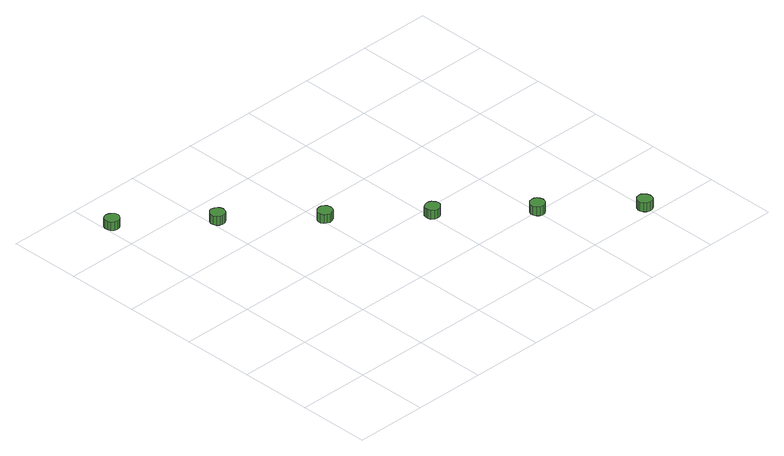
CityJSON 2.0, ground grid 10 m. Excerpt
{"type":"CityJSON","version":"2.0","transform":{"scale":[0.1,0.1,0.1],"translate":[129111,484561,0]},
"CityObjects":{
"tree1":{"type":"SolitaryVegetationObject","attributes":{"function":"something"},"geometry":[{"type":"MultiSurface","lod":"1","boundaries":[[[0,1,2,3,4,5,6,7,8,9,10,11,12,13,14]],[[15,16,17,18,19,20,21,22,23,24,25,26,27,28,29]],[[0,29,28,1]],[[1,28,27,2]],[[2,27,26,3]],[[3,26,25,4]],[[4,25,24,5]],[[5,24,23,6]],[[6,23,22,7]],[[7,22,21,8]],[[8,21,20,9]],[[9,20,19,10]],[[10,19,18,11]],[[11,18,17,12]],[[12,17,16,13]],[[13,16,15,14]],[[14,15,29,0]]]}]},
"tree2":{"type":"SolitaryVegetationObject","attributes":{"function":"something"},"geometry":[{"type":"MultiSurface","lod":"1","boundaries":[[[30,31,32,33,34,35,36,37,38,39,40,41,42,43,44]],[[45,46,47,48,49,50,51,52,53,54,55,56,57,58,59]],[[30,59,58,31]],[[31,58,57,32]],[[32,57,56,33]],[[33,56,55,34]],[[34,55,54,35]],[[35,54,53,36]],[[36,53,52,37]],[[37,52,51,38]],[[38,51,50,39]],[[39,50,49,40]],[[40,49,48,41]],[[41,48,47,42]],[[42,47,46,43]],[[43,46,45,44]],[[44,45,59,30]]]}]},
"tree3":{"type":"SolitaryVegetationObject","attributes":{"function":"something"},"geometry":[{"type":"MultiSurface","lod":"1","boundaries":[[[60,61,62,63,64,65,66,67,68,69,70,71,72,73,74]],[[75,76,77,78,79,80,81,82,83,84,85,86,87,88,89]],[[60,89,88,61]],[[61,88,87,62]],[[62,87,86,63]],[[63,86,85,64]],[[64,85,84,65]],[[65,84,83,66]],[[66,83,82,67]],[[67,82,81,68]],[[68,81,80,69]],[[69,80,79,70]],[[70,79,78,71]],[[71,78,77,72]],[[72,77,76,73]],[[73,76,75,74]],[[74,75,89,60]]]}]},
"tree4":{"type":"SolitaryVegetationObject","attributes":{"function":"something"},"geometry":[{"type":"MultiSurface","lod":"1","boundaries":[[[90,91,92,93,94,95,96,97,98,99,100,101,102,103,104]],[[105,106,107,108,109,110,111,112,113,114,115,116,117,118,119]],[[90,119,118,91]],[[91,118,117,92]],[[92,117,116,93]],[[93,116,115,94]],[[94,115,114,95]],[[95,114,113,96]],[[96,113,112,97]],[[97,112,111,98]],[[98,111,110,99]],[[99,110,109,100]],[[100,109,108,101]],[[101,108,107,102]],[[102,107,106,103]],[[103,106,105,104]],[[104,105,119,90]]]}]},
"tree5":{"type":"SolitaryVegetationObject","attributes":{"function":"something"},"geometry":[{"type":"MultiSurface","lod":"1","boundaries":[[[120,121,122,123,124,125,126,127,128,129,130,131,132,133,134]],[[135,136,137,138,139,140,141,142,143,144,145,146,147,148,149]],[[120,149,148,121]],[[121,148,147,122]],[[122,147,146,123]],[[123,146,145,124]],[[124,145,144,125]],[[125,144,143,126]],[[126,143,142,127]],[[127,142,141,128]],[[128,141,140,129]],[[129,140,139,130]],[[130,139,138,131]],[[131,138,137,132]],[[132,137,136,133]],[[133,136,135,134]],[[134,135,149,120]]]}]},
"tree6":{"type":"SolitaryVegetationObject","attributes":{"function":"something"},"geometry":[{"type":"MultiSurface","lod":"1","boundaries":[[[150,151,152,153,154,155,156,157,158,159,160,161,162,163,164]],[[165,166,167,168,169,170,171,172,173,174,175,176,177,178,179]],[[150,179,178,151]],[[151,178,177,152]],[[152,177,176,153]],[[153,176,175,154]],[[154,175,174,155]],[[155,174,173,156]],[[156,173,172,157]],[[157,172,171,158]],[[158,171,170,159]],[[159,170,169,160]],[[160,169,168,161]],[[161,168,167,162]],[[162,167,166,163]],[[163,166,165,164]],[[164,165,179,150]]]}]}
},
"vertices":[
[21,445,16],[20,449,16],[17,452,16],[14,454,16],[10,455,16],[6,454,16],[2,451,16],[1,447,16],[1,443,16],[2,439,16],[6,436,16],[10,435,16],[14,435,16],[17,437,16],[20,441,16],[20,441,4],[17,437,4],[14,435,4],[10,435,4],[6,436,4],[2,439,4],[1,443,4],[1,447,4],[2,451,4],[6,454,4],[10,455,4],[14,454,4],[17,452,4],[20,449,4],[21,445,4],
[119,361,18],[118,365,18],[116,368,18],[112,370,18],[108,371,18],[104,370,18],[101,367,18],[99,363,18],[99,359,18],[101,355,18],[104,352,18],[108,351,18],[112,351,18],[116,353,18],[118,357,18],[118,357,5],[116,353,5],[112,351,5],[108,351,5],[104,352,5],[101,355,5],[99,359,5],[99,363,5],[101,367,5],[104,370,5],[108,371,5],[112,370,5],[116,368,5],[118,365,5],[119,361,5],
[216,272,17],[215,277,17],[213,280,17],[209,282,17],[205,282,17],[201,281,17],[198,278,17],[196,275,17],[196,270,17],[198,266,17],[201,264,17],[205,262,17],[209,263,17],[213,265,17],[215,268,17],[215,268,4],[213,265,4],[209,263,4],[205,262,4],[201,264,4],[198,266,4],[196,270,4],[196,275,4],[198,278,4],[201,281,4],[205,282,4],[209,282,4],[213,280,4],[215,277,4],[216,272,4],
[316,186,17],[315,190,17],[312,194,17],[309,196,17],[305,196,17],[301,195,17],[297,192,17],[296,188,17],[296,184,17],[297,180,17],[301,177,17],[305,176,17],[309,177,17],[312,179,17],[315,182,17],[315,182,4],[312,179,4],[309,177,4],[305,176,4],[301,177,4],[297,180,4],[296,184,4],[296,188,4],[297,192,4],[301,195,4],[305,196,4],[309,196,4],[312,194,4],[315,190,4],[316,186,4],
[412,101,17],[411,105,17],[409,109,17],[405,111,17],[401,111,17],[397,110,17],[394,107,17],[392,103,17],[392,99,17],[394,95,17],[397,92,17],[401,91,17],[405,91,17],[409,94,17],[411,97,17],[411,97,4],[409,94,4],[405,91,4],[401,91,4],[397,92,4],[394,95,4],[392,99,4],[392,103,4],[394,107,4],[397,110,4],[401,111,4],[405,111,4],[409,109,4],[411,105,4],[412,101,4],
[511,15,17],[510,19,17],[508,22,17],[504,25,17],[500,25,17],[496,24,17],[493,21,17],[491,17,17],[491,13,17],[493,9,17],[496,6,17],[500,5,17],[504,5,17],[508,7,17],[510,11,17],[510,11,4],[508,7,4],[504,5,4],[500,5,4],[496,6,4],[493,9,4],[491,13,4],[491,17,4],[493,21,4],[496,24,4],[500,25,4],[504,25,4],[508,22,4],[510,19,4],[511,15,4]
]}
